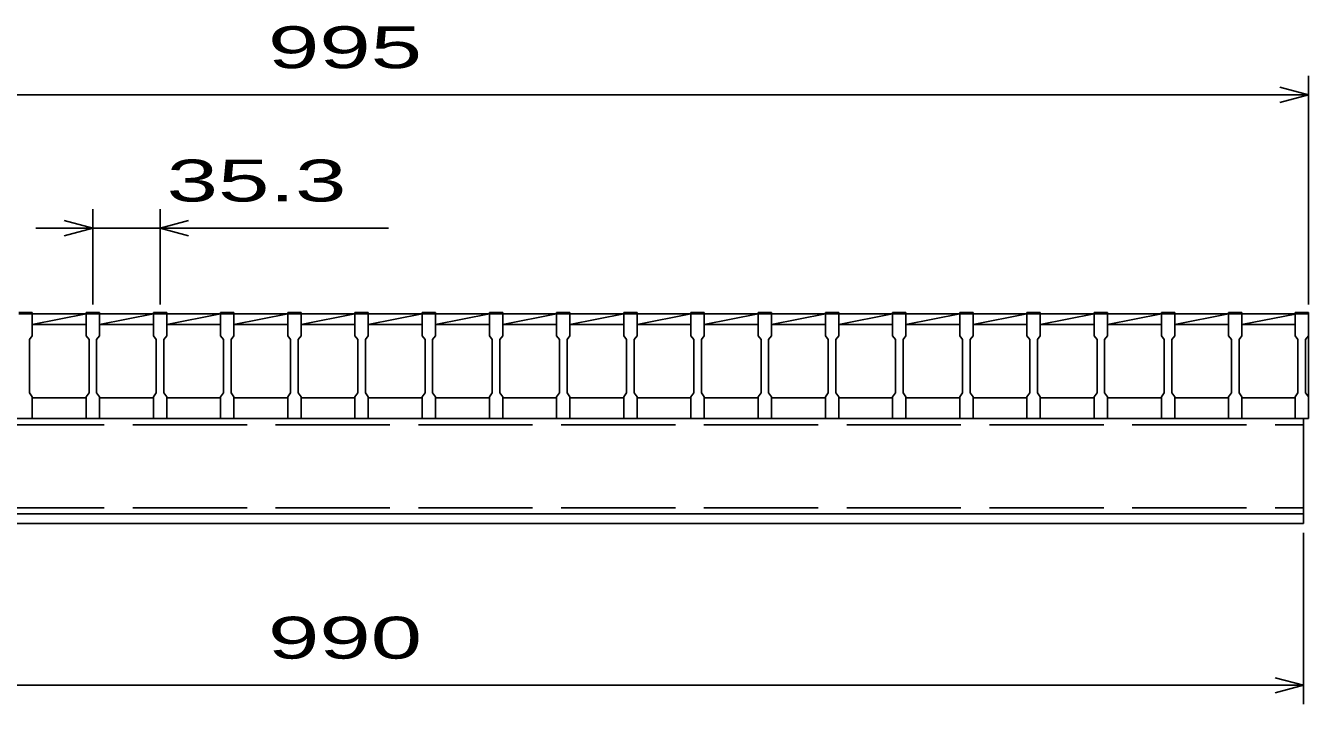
# Model space of a CAD drawing. Units: millimetres, scale not verified. Extents: x -1820 to 1731, y -1282 to 1054.
# Drawn here: x -1098 to -424, y -708 to -351 of the extents above; entities that cross this region are included whole.
import ezdxf
from ezdxf.enums import TextEntityAlignment as Align

# ---------------------------------------------------------------- set-up
doc = ezdxf.new("R2010")
doc.units = ezdxf.units.MM
doc.header["$LTSCALE"] = 10
doc.linetypes.add('DASHED', pattern=[7.5, 6, -1.5])
doc.layers.add('16', color=3, linetype='Continuous', lineweight=25)
doc.layers.add('22', color=4, linetype='Continuous', lineweight=25)
doc.styles.add('ベクトル', font='')
doc.styles.get('ベクトル').set_extended_font_data('ベクトル')

msp = doc.modelspace()

# ---------------------------------------------------------------- linework, layer by layer
at = {"layer": '16'}
for p, q in [((-1101.3, -501.8), (-1094.3, -501.8)), ((-1094.3, -502.5), (-1101.3, -502.5)), ((-1094.3, -501.8), (-1094.3, -502.5)), ((-1094.3, -514), (-1094.3, -502.5)), ((-1094.3, -502.5), (-1066, -502.5)), ((-1094.3, -508), (-1066, -502.5)), ((-1066, -502.5), (-1066, -501.8)), ((-1066, -501.8), (-1059, -501.8)), ((-1066, -502.5), (-1066, -514)), ((-1059, -502.5), (-1066, -502.5)), ((-1059, -501.8), (-1059, -502.5)), ((-1059, -514), (-1059, -502.5)), ((-1059, -502.5), (-1030.7, -502.5)), ((-1059, -508), (-1030.7, -502.5)), ((-1030.7, -502.5), (-1030.7, -501.8)), ((-1030.7, -501.8), (-1023.7, -501.8)), ((-1030.7, -502.5), (-1030.7, -514)), ((-1023.7, -502.5), (-1030.7, -502.5)), ((-1023.7, -501.8), (-1023.7, -502.5)), ((-1023.7, -514), (-1023.7, -502.5)), ((-1023.7, -502.5), (-995.4, -502.5)), ((-1023.7, -508), (-995.4, -502.5)), ((-995.4, -502.5), (-995.4, -501.8)), ((-995.4, -501.8), (-988.4, -501.8)), ((-995.4, -502.5), (-995.4, -514)), ((-988.4, -502.5), (-995.4, -502.5)), ((-988.4, -501.8), (-988.4, -502.5)), ((-988.4, -514), (-988.4, -502.5)), ((-988.4, -502.5), (-960.1, -502.5)), ((-988.4, -508), (-960.1, -502.5)), ((-960.1, -502.5), (-960.1, -501.8)), ((-960.1, -501.8), (-953.1, -501.8)), ((-960.1, -502.5), (-960.1, -514)), ((-953.1, -502.5), (-960.1, -502.5)), ((-953.1, -501.8), (-953.1, -502.5)), ((-953.1, -514), (-953.1, -502.5)), ((-953.1, -502.5), (-924.8, -502.5)), ((-953.1, -508), (-924.8, -502.5)), ((-924.8, -502.5), (-924.8, -501.8)), ((-924.8, -501.8), (-917.8, -501.8)), ((-924.8, -502.5), (-924.8, -514)), ((-917.8, -502.5), (-924.8, -502.5)), ((-917.8, -501.8), (-917.8, -502.5)), ((-917.8, -514), (-917.8, -502.5)), ((-917.8, -502.5), (-889.5, -502.5)), ((-917.8, -508), (-889.5, -502.5)), ((-889.5, -502.5), (-889.5, -501.8)), ((-889.5, -501.8), (-882.5, -501.8)), ((-889.5, -502.5), (-889.5, -514)), ((-882.5, -502.5), (-889.5, -502.5)), ((-882.5, -501.8), (-882.5, -502.5)), ((-882.5, -514), (-882.5, -502.5)), ((-882.5, -502.5), (-854.2, -502.5)), ((-882.5, -508), (-854.2, -502.5)), ((-854.2, -502.5), (-854.2, -501.8)), ((-854.2, -501.8), (-847.2, -501.8)), ((-854.2, -502.5), (-854.2, -514)), ((-847.2, -502.5), (-854.2, -502.5)), ((-847.2, -501.8), (-847.2, -502.5)), ((-847.2, -514), (-847.2, -502.5)), ((-847.2, -502.5), (-818.9, -502.5)), ((-847.2, -508), (-818.9, -502.5)), ((-818.9, -502.5), (-818.9, -501.8)), ((-818.9, -501.8), (-811.9, -501.8)), ((-818.9, -502.5), (-818.9, -514)), ((-811.9, -502.5), (-818.9, -502.5)), ((-811.9, -501.8), (-811.9, -502.5)), ((-811.9, -514), (-811.9, -502.5)), ((-811.9, -502.5), (-783.6, -502.5)), ((-811.9, -508), (-783.6, -502.5)), ((-783.6, -502.5), (-783.6, -501.8)), ((-783.6, -501.8), (-776.6, -501.8)), ((-783.6, -502.5), (-783.6, -514)), ((-776.6, -502.5), (-783.6, -502.5)), ((-776.6, -501.8), (-776.6, -502.5)), ((-776.6, -514), (-776.6, -502.5)), ((-776.6, -502.5), (-748.3, -502.5)), ((-776.6, -508), (-748.3, -502.5)), ((-748.3, -502.5), (-748.3, -501.8)), ((-748.3, -501.8), (-741.3, -501.8)), ((-748.3, -502.5), (-748.3, -514)), ((-741.3, -502.5), (-748.3, -502.5)), ((-741.3, -501.8), (-741.3, -502.5)), ((-741.3, -514), (-741.3, -502.5)), ((-741.3, -502.5), (-713, -502.5)), ((-741.3, -508), (-713, -502.5)), ((-713, -502.5), (-713, -501.8)), ((-713, -501.8), (-706, -501.8)), ((-713, -502.5), (-713, -514)), ((-706, -502.5), (-713, -502.5)), ((-706, -501.8), (-706, -502.5)), ((-706, -514), (-706, -502.5)), ((-706, -502.5), (-677.7, -502.5)), ((-706, -508), (-677.7, -502.5)), ((-677.7, -502.5), (-677.7, -501.8)), ((-677.7, -501.8), (-670.7, -501.8)), ((-677.7, -502.5), (-677.7, -514)), ((-670.7, -502.5), (-677.7, -502.5)), ((-670.7, -501.8), (-670.7, -502.5)), ((-670.7, -514), (-670.7, -502.5)), ((-670.7, -502.5), (-642.4, -502.5)), ((-670.7, -508), (-642.4, -502.5)), ((-642.4, -502.5), (-642.4, -501.8)), ((-642.4, -501.8), (-635.4, -501.8)), ((-642.4, -502.5), (-642.4, -514)), ((-635.4, -502.5), (-642.4, -502.5)), ((-635.4, -501.8), (-635.4, -502.5)), ((-635.4, -514), (-635.4, -502.5)), ((-635.4, -502.5), (-607.1, -502.5)), ((-635.4, -508), (-607.1, -502.5)), ((-607.1, -502.5), (-607.1, -501.8)), ((-607.1, -501.8), (-600.1, -501.8)), ((-607.1, -502.5), (-607.1, -514)), ((-600.1, -502.5), (-607.1, -502.5)), ((-600.1, -501.8), (-600.1, -502.5)), ((-600.1, -514), (-600.1, -502.5)), ((-600.1, -502.5), (-571.8, -502.5)), ((-600.1, -508), (-571.8, -502.5)), ((-571.8, -502.5), (-571.8, -501.8)), ((-571.8, -501.8), (-564.8, -501.8)), ((-571.8, -502.5), (-571.8, -514)), ((-564.8, -502.5), (-571.8, -502.5)), ((-564.8, -501.8), (-564.8, -502.5)), ((-564.8, -514), (-564.8, -502.5)), ((-564.8, -502.5), (-536.5, -502.5)), ((-564.8, -508), (-536.5, -502.5)), ((-536.5, -502.5), (-536.5, -501.8)), ((-536.5, -501.8), (-529.5, -501.8)), ((-536.5, -502.5), (-536.5, -514)), ((-529.5, -502.5), (-536.5, -502.5)), ((-529.5, -501.8), (-529.5, -502.5)), ((-529.5, -514), (-529.5, -502.5)), ((-529.5, -502.5), (-501.2, -502.5)), ((-529.5, -508), (-501.2, -502.5)), ((-501.2, -502.5), (-501.2, -501.8)), ((-501.2, -501.8), (-494.2, -501.8)), ((-501.2, -502.5), (-501.2, -514)), ((-494.2, -502.5), (-501.2, -502.5)), ((-494.2, -501.8), (-494.2, -502.5)), ((-494.2, -514), (-494.2, -502.5)), ((-494.2, -502.5), (-465.9, -502.5)), ((-494.2, -508), (-465.9, -502.5)), ((-465.9, -502.5), (-465.9, -501.8)), ((-465.9, -501.8), (-458.9, -501.8)), ((-465.9, -502.5), (-465.9, -514)), ((-458.9, -502.5), (-465.9, -502.5)), ((-458.9, -501.8), (-458.9, -502.5)), ((-458.9, -514), (-458.9, -502.5)), ((-458.9, -502.5), (-431, -502.5)), ((-458.9, -508), (-431, -502.58)), ((-431, -502.5), (-431, -501.8)), ((-431, -501.8), (-424, -501.8)), ((-431, -502.5), (-431, -514)), ((-424, -502.5), (-431, -502.5)), ((-424, -501.8), (-424, -502.5)), ((-424, -514), (-424, -502.5)), ((-424, -546.5), (-424, -502.5)), ((-1094.3, -508), (-1066, -508)), ((-1059, -508), (-1030.7, -508)), ((-1023.7, -508), (-995.4, -508)), ((-988.4, -508), (-960.1, -508)), ((-953.1, -508), (-924.8, -508)), ((-917.8, -508), (-889.5, -508)), ((-882.5, -508), (-854.2, -508)), ((-847.2, -508), (-818.9, -508)), ((-811.9, -508), (-783.6, -508)), ((-776.6, -508), (-748.3, -508)), ((-741.3, -508), (-713, -508)), ((-706, -508), (-677.7, -508)), ((-670.7, -508), (-642.4, -508)), ((-635.4, -508), (-607.1, -508)), ((-600.1, -508), (-571.8, -508)), ((-564.8, -508), (-536.5, -508)), ((-529.5, -508), (-501.2, -508)), ((-494.2, -508), (-465.9, -508)), ((-458.9, -508), (-431, -508)), ((-1095.8, -516), (-1094.3, -514)), ((-1095.8, -544), (-1095.8, -516)), ((-1066, -514), (-1064.5, -516)), ((-1064.5, -516), (-1064.5, -544)), ((-1060.5, -516), (-1059, -514)), ((-1060.5, -544), (-1060.5, -516)), ((-1030.7, -514), (-1029.2, -516)), ((-1029.2, -516), (-1029.2, -544)), ((-1025.2, -516), (-1023.7, -514)), ((-1025.2, -544), (-1025.2, -516)), ((-995.4, -514), (-993.9, -516)), ((-993.9, -516), (-993.9, -544)), ((-989.9, -516), (-988.4, -514)), ((-989.9, -544), (-989.9, -516)), ((-960.1, -514), (-958.6, -516)), ((-958.6, -516), (-958.6, -544)), ((-954.6, -516), (-953.1, -514)), ((-954.6, -544), (-954.6, -516)), ((-924.8, -514), (-923.3, -516)), ((-923.3, -516), (-923.3, -544)), ((-919.3, -516), (-917.8, -514)), ((-919.3, -544), (-919.3, -516)), ((-889.5, -514), (-888, -516)), ((-888, -516), (-888, -544)), ((-884, -516), (-882.5, -514)), ((-884, -544), (-884, -516)), ((-854.2, -514), (-852.7, -516)), ((-852.7, -516), (-852.7, -544)), ((-848.7, -516), (-847.2, -514)), ((-848.7, -544), (-848.7, -516)), ((-818.9, -514), (-817.4, -516)), ((-817.4, -516), (-817.4, -544)), ((-813.4, -516), (-811.9, -514)), ((-813.4, -544), (-813.4, -516)), ((-783.6, -514), (-782.1, -516)), ((-782.1, -516), (-782.1, -544)), ((-778.1, -516), (-776.6, -514)), ((-778.1, -544), (-778.1, -516)), ((-748.3, -514), (-746.8, -516)), ((-746.8, -516), (-746.8, -544)), ((-742.8, -516), (-741.3, -514)), ((-742.8, -544), (-742.8, -516)), ((-713, -514), (-711.5, -516)), ((-711.5, -516), (-711.5, -544)), ((-707.5, -516), (-706, -514)), ((-707.5, -544), (-707.5, -516)), ((-677.7, -514), (-676.2, -516)), ((-676.2, -516), (-676.2, -544)), ((-672.2, -516), (-670.7, -514)), ((-672.2, -544), (-672.2, -516)), ((-642.4, -514), (-640.9, -516)), ((-640.9, -516), (-640.9, -544)), ((-636.9, -516), (-635.4, -514)), ((-636.9, -544), (-636.9, -516)), ((-607.1, -514), (-605.6, -516)), ((-605.6, -516), (-605.6, -544)), ((-601.6, -516), (-600.1, -514)), ((-601.6, -544), (-601.6, -516)), ((-571.8, -514), (-570.3, -516)), ((-570.3, -516), (-570.3, -544)), ((-566.3, -516), (-564.8, -514)), ((-566.3, -544), (-566.3, -516)), ((-536.5, -514), (-535, -516)), ((-535, -516), (-535, -544)), ((-531, -516), (-529.5, -514)), ((-531, -544), (-531, -516)), ((-501.2, -514), (-499.7, -516)), ((-499.7, -516), (-499.7, -544)), ((-495.7, -516), (-494.2, -514)), ((-495.7, -544), (-495.7, -516)), ((-465.9, -514), (-464.4, -516)), ((-464.4, -516), (-464.4, -544)), ((-460.4, -516), (-458.9, -514)), ((-460.4, -544), (-460.4, -516)), ((-431, -514), (-429.5, -516)), ((-429.5, -516), (-429.5, -544)), ((-425.5, -516), (-424, -514)), ((-425.5, -544), (-425.5, -516)), ((-1094.3, -546), (-1095.8, -544)), ((-1064.5, -544), (-1066, -546)), ((-1059, -546), (-1060.5, -544)), ((-1029.2, -544), (-1030.7, -546)), ((-1023.7, -546), (-1025.2, -544)), ((-993.9, -544), (-995.4, -546)), ((-988.4, -546), (-989.9, -544)), ((-958.6, -544), (-960.1, -546)), ((-953.1, -546), (-954.6, -544)), ((-923.3, -544), (-924.8, -546)), ((-917.8, -546), (-919.3, -544)), ((-888, -544), (-889.5, -546)), ((-882.5, -546), (-884, -544)), ((-852.7, -544), (-854.2, -546)), ((-847.2, -546), (-848.7, -544)), ((-817.4, -544), (-818.9, -546)), ((-811.9, -546), (-813.4, -544)), ((-782.1, -544), (-783.6, -546)), ((-776.6, -546), (-778.1, -544)), ((-746.8, -544), (-748.3, -546)), ((-741.3, -546), (-742.8, -544)), ((-711.5, -544), (-713, -546)), ((-706, -546), (-707.5, -544)), ((-676.2, -544), (-677.7, -546)), ((-670.7, -546), (-672.2, -544)), ((-640.9, -544), (-642.4, -546)), ((-635.4, -546), (-636.9, -544)), ((-605.6, -544), (-607.1, -546)), ((-600.1, -546), (-601.6, -544)), ((-570.3, -544), (-571.8, -546)), ((-564.8, -546), (-566.3, -544)), ((-535, -544), (-536.5, -546)), ((-529.5, -546), (-531, -544)), ((-499.7, -544), (-501.2, -546)), ((-494.2, -546), (-495.7, -544)), ((-464.4, -544), (-465.9, -546)), ((-458.9, -546), (-460.4, -544)), ((-429.5, -544), (-431, -546)), ((-424, -546), (-425.5, -544)), ((-1094.3, -557.5), (-1094.3, -546)), ((-1094.3, -546.5), (-1066, -546.5)), ((-1066, -546), (-1066, -557.5)), ((-1059, -557.5), (-1059, -546)), ((-1059, -546.5), (-1030.7, -546.5)), ((-1030.7, -546), (-1030.7, -557.5)), ((-1023.7, -557.5), (-1023.7, -546)), ((-1023.7, -546.5), (-995.4, -546.5)), ((-995.4, -546), (-995.4, -557.5)), ((-988.4, -557.5), (-988.4, -546)), ((-988.4, -546.5), (-960.1, -546.5)), ((-960.1, -546), (-960.1, -557.5)), ((-953.1, -557.5), (-953.1, -546)), ((-953.1, -546.5), (-924.8, -546.5)), ((-924.8, -546), (-924.8, -557.5)), ((-917.8, -557.5), (-917.8, -546)), ((-917.8, -546.5), (-889.5, -546.5)), ((-889.5, -546), (-889.5, -557.5)), ((-882.5, -557.5), (-882.5, -546)), ((-882.5, -546.5), (-854.2, -546.5)), ((-854.2, -546), (-854.2, -557.5)), ((-847.2, -557.5), (-847.2, -546)), ((-847.2, -546.5), (-818.9, -546.5)), ((-818.9, -546), (-818.9, -557.5)), ((-811.9, -557.5), (-811.9, -546)), ((-811.9, -546.5), (-783.6, -546.5)), ((-783.6, -546), (-783.6, -557.5)), ((-776.6, -557.5), (-776.6, -546)), ((-776.6, -546.5), (-748.3, -546.5)), ((-748.3, -546), (-748.3, -557.5)), ((-741.3, -557.5), (-741.3, -546)), ((-741.3, -546.5), (-713, -546.5)), ((-713, -546), (-713, -557.5)), ((-706, -557.5), (-706, -546)), ((-706, -546.5), (-677.7, -546.5)), ((-677.7, -546), (-677.7, -557.5)), ((-670.7, -557.5), (-670.7, -546)), ((-670.7, -546.5), (-642.4, -546.5)), ((-642.4, -546), (-642.4, -557.5)), ((-635.4, -557.5), (-635.4, -546)), ((-635.4, -546.5), (-607.1, -546.5)), ((-607.1, -546), (-607.1, -557.5)), ((-600.1, -557.5), (-600.1, -546)), ((-600.1, -546.5), (-571.8, -546.5)), ((-571.8, -546), (-571.8, -557.5)), ((-564.8, -557.5), (-564.8, -546)), ((-564.8, -546.5), (-536.5, -546.5)), ((-536.5, -546), (-536.5, -557.5)), ((-529.5, -557.5), (-529.5, -546)), ((-529.5, -546.5), (-501.2, -546.5)), ((-501.2, -546), (-501.2, -557.5)), ((-494.2, -557.5), (-494.2, -546)), ((-494.2, -546.5), (-465.9, -546.5)), ((-465.9, -546), (-465.9, -557.5)), ((-458.9, -557.5), (-458.9, -546)), ((-458.9, -546.5), (-431, -546.5)), ((-431, -546), (-431, -557.5)), ((-424, -557.5), (-424, -546)), ((-1416.5, -557.5), (-426.5, -557.5)), ((-1101.3, -557.5), (-1094.3, -557.5)), ((-1066, -557.5), (-1059, -557.5)), ((-1030.7, -557.5), (-1023.7, -557.5)), ((-995.4, -557.5), (-988.4, -557.5)), ((-960.1, -557.5), (-953.1, -557.5)), ((-924.8, -557.5), (-917.8, -557.5)), ((-889.5, -557.5), (-882.5, -557.5)), ((-854.2, -557.5), (-847.2, -557.5)), ((-818.9, -557.5), (-811.9, -557.5)), ((-783.6, -557.5), (-776.6, -557.5)), ((-748.3, -557.5), (-741.3, -557.5)), ((-713, -557.5), (-706, -557.5)), ((-677.7, -557.5), (-670.7, -557.5)), ((-642.4, -557.5), (-635.4, -557.5)), ((-607.1, -557.5), (-600.1, -557.5)), ((-571.8, -557.5), (-564.8, -557.5)), ((-536.5, -557.5), (-529.5, -557.5)), ((-501.2, -557.5), (-494.2, -557.5)), ((-465.9, -557.5), (-458.9, -557.5)), ((-431, -557.5), (-424, -557.5)), ((-426.5, -607.5), (-426.5, -557.5)), ((-1416.5, -607.5), (-426.5, -607.5)), ((-1416.5, -607.5), (-426.5, -607.5)), ((-1416.5, -612.5), (-426.5, -612.5)), ((-426.5, -612.5), (-426.5, -607.5))]:
    msp.add_line(p, q, dxfattribs=at)
at = {"layer": '16', "linetype": 'DASHED'}
for p, q in [((-1416.5, -560.7), (-426.5, -560.7)), ((-1416.5, -604.3), (-426.5, -604.3))]:
    msp.add_line(p, q, dxfattribs=at)
at = {"layer": '22'}
for p, q in [((-424, -387.5), (-439, -383.5)), ((-424, -497.5), (-424, -377.5)), ((-1419, -387.5), (-424, -387.5)), ((-439, -391.5), (-424, -387.5)), ((-1062.5, -497.5), (-1062.5, -447.5)), ((-1027.2, -447.5), (-1027.2, -497.5)), ((-1062.5, -457.5), (-1092.5, -457.5)), ((-1062.5, -457.5), (-1077.5, -453.5)), ((-1077.5, -461.5), (-1062.5, -457.5)), ((-1062.5, -457.5), (-1027.2, -457.5)), ((-1027.2, -457.5), (-1012.2, -453.5)), ((-1012.2, -461.5), (-1027.2, -457.5)), ((-1027.2, -457.5), (-907.2, -457.5)), ((-426.5, -707.5), (-426.5, -617.5)), ((-426.5, -697.5), (-441.5, -693.5)), ((-1416.5, -697.5), (-426.5, -697.5)), ((-441.5, -701.5), (-426.5, -697.5))]:
    msp.add_line(p, q, dxfattribs=at)

# ---------------------------------------------------------------- texts
at = {"layer": '22', "color": 2, "style": 'ベクトル', "width": 1.65}
for s, p in [(' 995 ', (-984, -362.5)), (' 35.3 ', (-1037.2, -432.5)), (' 990 ', (-984, -672.5))]:
    msp.add_text(s, height=21.99, dxfattribs=at).set_placement(p, align=Align.MIDDLE_LEFT)

doc.saveas('drawing.dxf')
